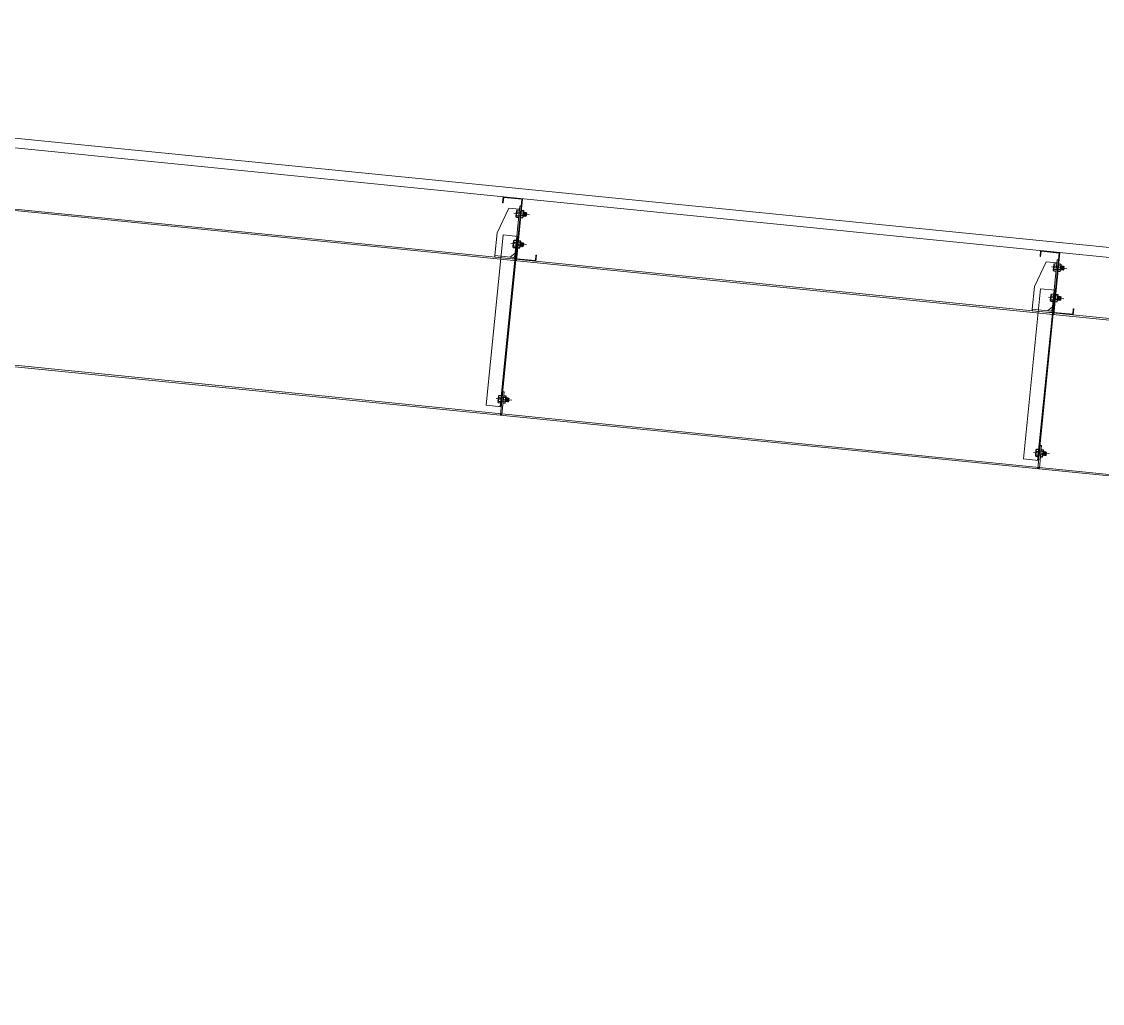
# Model space of a CAD drawing. Header units: millimetres. Extents: x 21 to 390, y 5 to 288.
# Drawn here: x 180.68 to 186.21, y 215.19 to 220.21 of the extents above; entities that cross this region are included whole.
import ezdxf

# ---------------------------------------------------------------- set-up
doc = ezdxf.new("R2010")
doc.units = ezdxf.units.MM
doc.header["$MEASUREMENT"] = 0
doc.layers.get('0').update_dxf_attribs({"linetype": 'CONTINUOUS'})

msp = doc.modelspace()

# ---------------------------------------------------------------- linework, layer by layer
at = {"color": 5, "linetype": 'Continuous', "lineweight": 5}
for p, q in [((174.6777, 220.2138), (214.4723, 216.2343)), ((174.7166, 220.1598), (214.4673, 216.1847))]:
    msp.add_line(p, q, dxfattribs=at)
at = {"color": 7, "linetype": 'Continuous', "lineweight": 5}
for p, q in [((175.1312, 219.8053), (202.0301, 217.1155)), ((183.2105, 218.9896), (183.2423, 219.3072)), ((185.9616, 218.7144), (185.9934, 219.0321)), ((175.8497, 218.9251), (213.3181, 215.1885))]:
    msp.add_line(p, q, dxfattribs=at)
at = {"color": 1, "linetype": 'Continuous', "lineweight": 5}
for p, q in [((175.139, 219.7967), (202.0293, 217.1077)), ((175.8497, 218.9329), (213.3181, 215.1963))]:
    msp.add_line(p, q, dxfattribs=at)
at = {"color": 254, "linetype": 'Continuous', "lineweight": 9, "true_color": 0xdcdcdc}
for p, q in [((183.2781, 219.2254), (183.1984, 219.2334)), ((183.2626, 219.0704), (183.1829, 219.0784)), ((186.0292, 218.9503), (185.9495, 218.9583)), ((186.0137, 218.7953), (185.934, 218.8033)), ((183.1878, 218.2759), (183.1066, 218.2841)), ((185.939, 218.0009), (185.8577, 218.009))]:
    msp.add_line(p, q, dxfattribs=at)
at = {"color": 7, "linetype": 'Continuous', "lineweight": 25}
for p, q in [((183.2099, 219.2181), (183.2127, 219.246)), ((183.2099, 219.2133), (183.2119, 219.2226)), ((183.211, 219.2123), (183.2218, 219.2133)), ((183.2113, 219.2226), (183.2138, 219.2412)), ((183.2119, 219.2194), (183.2445, 219.2226)), ((183.2127, 219.2412), (183.2147, 219.2505)), ((183.2138, 219.238), (183.2463, 219.2412)), ((183.2147, 219.2494), (183.2256, 219.2505)), ((183.2327, 219.2101), (183.2435, 219.2112)), ((183.2364, 219.2472), (183.2472, 219.2483)), ((183.2435, 219.2101), (183.2456, 219.2194)), ((183.2445, 219.2194), (183.2469, 219.238)), ((183.2456, 219.2145), (183.2483, 219.2425)), ((183.246, 219.2191), (183.2469, 219.2192)), ((183.2462, 219.2191), (183.2469, 219.2216)), ((183.2463, 219.238), (183.2483, 219.2472)), ((183.2467, 219.2206), (183.2481, 219.2261)), ((183.2469, 219.2191), (183.2481, 219.2206)), ((183.2471, 219.2188), (183.2502, 219.2306)), ((183.2476, 219.2202), (183.2514, 219.235)), ((183.2478, 219.2361), (183.2489, 219.2371)), ((183.2481, 219.2188), (183.2502, 219.2206)), ((183.2489, 219.2361), (183.2501, 219.2376)), ((183.2489, 219.2185), (183.2535, 219.2361)), ((183.2501, 219.2199), (183.2547, 219.2376)), ((183.2501, 219.2358), (183.2522, 219.2376)), ((183.2502, 219.2188), (183.2514, 219.2202)), ((183.2514, 219.2185), (183.2535, 219.2202)), ((183.2522, 219.2358), (183.2535, 219.2373)), ((183.2522, 219.2181), (183.2568, 219.2358)), ((183.2535, 219.2196), (183.258, 219.2373)), ((183.2535, 219.2355), (183.2555, 219.2373)), ((183.2535, 219.2185), (183.2547, 219.2199)), ((183.2547, 219.2181), (183.2568, 219.2199)), ((183.2555, 219.2355), (183.2567, 219.2369)), ((183.2555, 219.2178), (183.2601, 219.2355)), ((183.2567, 219.2192), (183.2614, 219.2369)), ((183.2567, 219.2351), (183.2588, 219.2369)), ((183.2568, 219.2181), (183.258, 219.2196)), ((183.258, 219.2178), (183.2601, 219.2196)), ((183.2588, 219.2351), (183.26, 219.2366)), ((183.2588, 219.2244), (183.2616, 219.2351)), ((183.26, 219.2296), (183.2619, 219.2366)), ((183.26, 219.2348), (183.2621, 219.2366)), ((183.2601, 219.2178), (183.2614, 219.2192)), ((183.2614, 219.2192), (183.2621, 219.2348)), ((183.2614, 219.2192), (183.2637, 219.2268)), ((183.2621, 219.2268), (183.2637, 219.2348)), ((183.1972, 219.0863), (183.1992, 219.0956)), ((183.1992, 219.0945), (183.2101, 219.0956)), ((183.2209, 219.0923), (183.2318, 219.0934)), ((183.2308, 219.083), (183.2328, 219.0923)), ((183.1944, 219.0632), (183.1972, 219.0911)), ((183.1944, 219.0584), (183.1964, 219.0677)), ((183.1955, 219.0573), (183.2063, 219.0584)), ((183.1958, 219.0677), (183.1983, 219.0863)), ((183.1964, 219.0644), (183.229, 219.0677)), ((183.1983, 219.083), (183.2308, 219.0863)), ((183.2172, 219.0551), (183.228, 219.0562)), ((183.228, 219.0551), (183.23, 219.0644)), ((183.229, 219.0644), (183.2314, 219.083)), ((183.23, 219.0596), (183.2328, 219.0875)), ((183.2305, 219.0642), (183.2314, 219.0643)), ((183.2307, 219.0642), (183.2314, 219.0667)), ((183.2312, 219.0656), (183.2326, 219.0712)), ((183.2314, 219.0642), (183.2326, 219.0656)), ((183.2316, 219.0638), (183.2347, 219.0756)), ((183.2321, 219.0653), (183.236, 219.0801)), ((183.2323, 219.0812), (183.2334, 219.0821)), ((183.2326, 219.0638), (183.2347, 219.0656)), ((183.2334, 219.0812), (183.2346, 219.0826)), ((183.2334, 219.0635), (183.238, 219.0812)), ((183.2346, 219.0649), (183.2392, 219.0826)), ((183.2346, 219.0808), (183.2367, 219.0826)), ((183.2347, 219.0638), (183.236, 219.0653)), ((183.236, 219.0635), (183.238, 219.0653)), ((183.2367, 219.0808), (183.238, 219.0823)), ((183.2367, 219.0632), (183.2413, 219.0808)), ((183.238, 219.0646), (183.2425, 219.0823)), ((183.238, 219.0805), (183.24, 219.0823)), ((183.238, 219.0635), (183.2392, 219.0649)), ((183.2392, 219.0632), (183.2413, 219.0649)), ((183.24, 219.0805), (183.2412, 219.082)), ((183.24, 219.0629), (183.2446, 219.0805)), ((183.2412, 219.0643), (183.2459, 219.082)), ((183.2412, 219.0802), (183.2433, 219.082)), ((183.2413, 219.0632), (183.2425, 219.0646)), ((183.2425, 219.0629), (183.2446, 219.0646)), ((183.2433, 219.0802), (183.2446, 219.0816)), ((183.2433, 219.0695), (183.2461, 219.0802)), ((183.2446, 219.0747), (183.2464, 219.0816)), ((183.2446, 219.0799), (183.2466, 219.0816)), ((183.2446, 219.0629), (183.2459, 219.0643)), ((183.2459, 219.0643), (183.2466, 219.0799)), ((183.2459, 219.0643), (183.2482, 219.0719)), ((183.2466, 219.0719), (183.2482, 219.0799)), ((185.961, 218.943), (185.9638, 218.9709)), ((185.961, 218.9382), (185.963, 218.9475)), ((185.9621, 218.9371), (185.973, 218.9382)), ((185.9624, 218.9475), (185.9649, 218.9661)), ((185.963, 218.9442), (185.9956, 218.9475)), ((185.9638, 218.9661), (185.9658, 218.9754)), ((185.9649, 218.9628), (185.9974, 218.9661)), ((185.9658, 218.9743), (185.9767, 218.9754)), ((185.9838, 218.935), (185.9946, 218.936)), ((185.9875, 218.9722), (185.9983, 218.9732)), ((185.9946, 218.935), (185.9967, 218.9442)), ((185.9956, 218.9442), (185.998, 218.9628)), ((185.9967, 218.9395), (185.9994, 218.9674)), ((185.9971, 218.944), (185.998, 218.9441)), ((185.9973, 218.944), (185.998, 218.9465)), ((185.9974, 218.9628), (185.9994, 218.9722)), ((185.9978, 218.9454), (185.9992, 218.951)), ((185.998, 218.944), (185.9992, 218.9454)), ((185.9982, 218.9437), (186.0013, 218.9555)), ((185.9987, 218.9451), (186.0025, 218.9599)), ((185.9989, 218.961), (186, 218.962)), ((185.9992, 218.9437), (186.0013, 218.9454)), ((186, 218.961), (186.0012, 218.9625)), ((186, 218.9434), (186.0046, 218.961)), ((186.0012, 218.9448), (186.0059, 218.9625)), ((186.0012, 218.9607), (186.0033, 218.9625)), ((186.0013, 218.9437), (186.0025, 218.9451)), ((186.0025, 218.9434), (186.0046, 218.9451)), ((186.0033, 218.9607), (186.0046, 218.9621)), ((186.0033, 218.943), (186.0079, 218.9607)), ((186.0046, 218.9445), (186.0091, 218.9621)), ((186.0046, 218.9604), (186.0066, 218.9621)), ((186.0046, 218.9434), (186.0059, 218.9448)), ((186.0059, 218.943), (186.0079, 218.9448)), ((186.0066, 218.9604), (186.0079, 218.9618)), ((186.0066, 218.9427), (186.0112, 218.9604)), ((186.0079, 218.9441), (186.0125, 218.9618)), ((186.0079, 218.9601), (186.0099, 218.9618)), ((186.0079, 218.943), (186.0091, 218.9445)), ((186.0091, 218.9427), (186.0112, 218.9445)), ((186.0099, 218.9601), (186.0111, 218.9615)), ((186.0099, 218.9493), (186.0127, 218.9601)), ((186.0111, 218.9545), (186.013, 218.9615)), ((186.0111, 218.9597), (186.0132, 218.9615)), ((186.0112, 218.9427), (186.0125, 218.9441)), ((186.0125, 218.9441), (186.0132, 218.9597)), ((186.0125, 218.9441), (186.0148, 218.9517)), ((186.0132, 218.9517), (186.0148, 218.9597)), ((185.9455, 218.7881), (185.9483, 218.8159)), ((185.9483, 218.8111), (185.9503, 218.8205)), ((185.9503, 218.8194), (185.9612, 218.8205)), ((185.972, 218.8172), (185.9829, 218.8183)), ((185.9819, 218.8079), (185.9839, 218.8172)), ((185.9455, 218.7833), (185.9475, 218.7926)), ((185.9466, 218.7822), (185.9574, 218.7833)), ((185.9469, 218.7926), (185.9494, 218.8111)), ((185.9475, 218.7893), (185.9801, 218.7926)), ((185.9494, 218.8079), (185.9819, 218.8111)), ((185.9683, 218.78), (185.9791, 218.7811)), ((185.9791, 218.78), (185.9811, 218.7893)), ((185.9801, 218.7893), (185.9825, 218.8079)), ((185.9811, 218.7845), (185.9839, 218.8124)), ((185.9816, 218.7891), (185.9825, 218.7892)), ((185.9818, 218.7891), (185.9825, 218.7916)), ((185.9823, 218.7905), (185.9837, 218.796)), ((185.9825, 218.7891), (185.9837, 218.7905)), ((185.9827, 218.7887), (185.9858, 218.8005)), ((185.9832, 218.7902), (185.9871, 218.805)), ((185.9834, 218.8061), (185.9845, 218.807)), ((185.9837, 218.7887), (185.9858, 218.7905)), ((185.9845, 218.8061), (185.9857, 218.8075)), ((185.9845, 218.7884), (185.9891, 218.8061)), ((185.9857, 218.7898), (185.9903, 218.8075)), ((185.9857, 218.8057), (185.9878, 218.8075)), ((185.9858, 218.7887), (185.9871, 218.7902)), ((185.9871, 218.7884), (185.9891, 218.7902)), ((185.9878, 218.8057), (185.9891, 218.8072)), ((185.9878, 218.7881), (185.9924, 218.8057)), ((185.9891, 218.7895), (185.9936, 218.8072)), ((185.9891, 218.8054), (185.9911, 218.8072)), ((185.9891, 218.7884), (185.9903, 218.7898)), ((185.9903, 218.7881), (185.9924, 218.7898)), ((185.9911, 218.8054), (185.9924, 218.8068)), ((185.9911, 218.7877), (185.9957, 218.8054)), ((185.9924, 218.7892), (185.997, 218.8068)), ((185.9924, 218.8051), (185.9944, 218.8068)), ((185.9924, 218.7881), (185.9936, 218.7895)), ((185.9936, 218.7877), (185.9957, 218.7895)), ((185.9944, 218.8051), (185.9957, 218.8065)), ((185.9944, 218.7944), (185.9972, 218.8051)), ((185.9957, 218.7996), (185.9975, 218.8065)), ((185.9957, 218.8048), (185.9977, 218.8065)), ((185.9957, 218.7877), (185.997, 218.7892)), ((185.997, 218.7892), (185.9977, 218.8048)), ((185.997, 218.7892), (185.9993, 218.7968)), ((185.9977, 218.7968), (185.9993, 218.8048)), ((183.1181, 218.2688), (183.1209, 218.2967)), ((183.1181, 218.264), (183.1201, 218.2733)), ((183.1192, 218.263), (183.1301, 218.264)), ((183.1195, 218.2733), (183.122, 218.2919)), ((183.1201, 218.2699), (183.1543, 218.2733)), ((183.1209, 218.2919), (183.1229, 218.3012)), ((183.122, 218.2885), (183.1561, 218.2919)), ((183.1229, 218.3001), (183.1338, 218.3012)), ((183.1425, 218.2606), (183.1533, 218.2617)), ((183.1462, 218.2978), (183.157, 218.2989)), ((183.1533, 218.2606), (183.1553, 218.2699)), ((183.1543, 218.2699), (183.1567, 218.2885)), ((183.1553, 218.2651), (183.1581, 218.293)), ((183.1558, 218.2697), (183.1567, 218.2698)), ((183.156, 218.2697), (183.1567, 218.2722)), ((183.1561, 218.2885), (183.1581, 218.2978)), ((183.1565, 218.2711), (183.1579, 218.2767)), ((183.1567, 218.2697), (183.1579, 218.2711)), ((183.1569, 218.2694), (183.16, 218.2811)), ((183.1574, 218.2708), (183.1612, 218.2856)), ((183.1576, 218.2867), (183.1587, 218.2877)), ((183.1579, 218.2694), (183.16, 218.2711)), ((183.1587, 218.2867), (183.1599, 218.2881)), ((183.1587, 218.269), (183.1633, 218.2867)), ((183.1599, 218.2704), (183.1645, 218.2881)), ((183.1599, 218.2864), (183.162, 218.2881)), ((183.16, 218.2694), (183.1612, 218.2708)), ((183.1612, 218.269), (183.1633, 218.2708)), ((183.162, 218.2864), (183.1632, 218.2878)), ((183.162, 218.2687), (183.1666, 218.2864)), ((183.1632, 218.2701), (183.1678, 218.2878)), ((183.1632, 218.286), (183.1653, 218.2878)), ((183.1633, 218.269), (183.1645, 218.2704)), ((183.1645, 218.2687), (183.1666, 218.2704)), ((183.1653, 218.286), (183.1665, 218.2875)), ((183.1653, 218.2684), (183.1699, 218.286)), ((183.1665, 218.2698), (183.1711, 218.2875)), ((183.1665, 218.2857), (183.1686, 218.2875)), ((183.1666, 218.2687), (183.1678, 218.2701)), ((183.1678, 218.2684), (183.1699, 218.2701)), ((183.1686, 218.2857), (183.1698, 218.2871)), ((183.1686, 218.275), (183.1714, 218.2857)), ((183.1698, 218.2802), (183.1716, 218.2871)), ((183.1698, 218.2854), (183.1719, 218.2871)), ((183.1699, 218.2684), (183.1711, 218.2698)), ((183.1711, 218.2698), (183.1719, 218.2854)), ((183.1711, 218.2698), (183.1735, 218.2774)), ((183.1719, 218.2774), (183.1735, 218.2854)), ((185.8692, 217.9937), (185.872, 218.0216)), ((185.8692, 217.9889), (185.8712, 217.9982)), ((185.8703, 217.9878), (185.8812, 217.9889)), ((185.8706, 217.9982), (185.8731, 218.0168)), ((185.8712, 217.9948), (185.9054, 217.9982)), ((185.872, 218.0168), (185.874, 218.0261)), ((185.8731, 218.0134), (185.9072, 218.0168)), ((185.874, 218.025), (185.8849, 218.0261)), ((185.8936, 217.9855), (185.9044, 217.9866)), ((185.8973, 218.0227), (185.9081, 218.0238)), ((185.9044, 217.9855), (185.9064, 217.9948)), ((185.9054, 217.9948), (185.9078, 218.0134)), ((185.9064, 217.99), (185.9092, 218.0179)), ((185.9069, 217.9946), (185.9078, 217.9946)), ((185.9071, 217.9946), (185.9078, 217.9971)), ((185.9072, 218.0134), (185.9092, 218.0227)), ((185.9076, 217.996), (185.909, 218.0016)), ((185.9078, 217.9946), (185.909, 217.996)), ((185.908, 217.9942), (185.9111, 218.006)), ((185.9085, 217.9957), (185.9123, 218.0105)), ((185.9087, 218.0116), (185.9098, 218.0125)), ((185.909, 217.9942), (185.9111, 217.996)), ((185.9098, 218.0116), (185.911, 218.013)), ((185.9098, 217.9939), (185.9144, 218.0116)), ((185.911, 217.9954), (185.9156, 218.013)), ((185.911, 218.0113), (185.9131, 218.013)), ((185.9111, 217.9942), (185.9123, 217.9957)), ((185.9123, 217.9939), (185.9144, 217.9957)), ((185.9131, 218.0113), (185.9143, 218.0127)), ((185.9131, 217.9936), (185.9177, 218.0113)), ((185.9143, 217.995), (185.9189, 218.0127)), ((185.9143, 218.0109), (185.9164, 218.0127)), ((185.9144, 217.9939), (185.9156, 217.9954)), ((185.9156, 217.9936), (185.9177, 217.9954)), ((185.9164, 218.0109), (185.9176, 218.0124)), ((185.9164, 217.9932), (185.921, 218.0109)), ((185.9176, 217.9947), (185.9222, 218.0124)), ((185.9176, 218.0106), (185.9197, 218.0124)), ((185.9177, 217.9936), (185.9189, 217.995)), ((185.9189, 217.9932), (185.921, 217.995)), ((185.9197, 218.0106), (185.921, 218.012)), ((185.9197, 217.9999), (185.9225, 218.0106)), ((185.921, 218.0051), (185.9227, 218.012)), ((185.921, 218.0103), (185.923, 218.012)), ((185.921, 217.9932), (185.9222, 217.9947)), ((185.9222, 217.9947), (185.923, 218.0103)), ((185.9222, 217.9947), (185.9246, 218.0023)), ((185.923, 218.0023), (185.9246, 218.0103))]:
    msp.add_line(p, q, dxfattribs=at)
at = {"color": 11, "linetype": 'Continuous', "lineweight": 15}
for p, q in [((183.1424, 219.1216), (183.0552, 218.2501)), ((183.2152, 219.1143), (183.128, 218.2428)), ((183.2198, 219.1138), (183.1327, 218.2423)), ((183.2198, 219.1138), (183.1424, 219.1216)), ((185.8935, 218.8465), (185.8063, 217.975)), ((185.9663, 218.8392), (185.8791, 217.9677)), ((185.9709, 218.8387), (185.8838, 217.9672)), ((185.9709, 218.8387), (185.8935, 218.8465)), ((183.1327, 218.2423), (183.0552, 218.2501)), ((185.8838, 217.9672), (185.8063, 217.975))]:
    msp.add_line(p, q, dxfattribs=at)
at = {"color": 1, "linetype": 'Continuous', "lineweight": 15}
for points in [[(183.1431, 219.2858), (183.1459, 219.3137), (183.2389, 219.3044), (183.2082, 218.9976), (183.3105, 218.9874), (183.3136, 219.0184), (183.3105, 219.0187), (183.3077, 218.9908), (183.2116, 219.0004), (183.2423, 219.3072), (183.1431, 219.3171), (183.14, 219.2862)], [(185.8942, 219.0107), (185.897, 219.0386), (185.99, 219.0293), (185.9593, 218.7225), (186.0616, 218.7123), (186.0647, 218.7433), (186.0616, 218.7436), (186.0588, 218.7157), (185.9627, 218.7253), (185.9934, 219.0321), (185.8942, 219.042), (185.8911, 219.011)]]:
    msp.add_lwpolyline(points, close=True, dxfattribs=at)
at = {"color": 2, "linetype": 'Continuous', "lineweight": 15}
for points in [[(183.2353, 219.2688), (183.2098, 219.0131), (183.2041, 219.0026), (183.1927, 218.9992), (183.0997, 219.0085), (183.1005, 219.0162), (183.1935, 219.0069), (183.1992, 219.0086), (183.202, 219.0139), (183.2276, 219.2696)], [(183.1122, 219.1324), (183.1718, 219.2595), (183.226, 219.2541), (183.2036, 219.0294), (183.178, 219.0085), (183.1005, 219.0162)], [(185.9865, 218.9937), (185.9609, 218.738), (185.9552, 218.7275), (185.9438, 218.7241), (185.8508, 218.7334), (185.8516, 218.7411), (185.9446, 218.7318), (185.9503, 218.7335), (185.9531, 218.7388), (185.9787, 218.9944)], [(185.8633, 218.8573), (185.9229, 218.9844), (185.9771, 218.979), (185.9547, 218.7543), (185.9291, 218.7334), (185.8516, 218.7411)]]:
    msp.add_lwpolyline(points, close=True, dxfattribs=at)
at = {"color": 7, "linetype": 'Continuous', "lineweight": 5}
for points in [[(183.1482, 218.3191), (183.1366, 218.2028), (183.1288, 218.2036), (183.1405, 218.3198)], [(185.8993, 218.0439), (185.8877, 217.9277), (185.8799, 217.9285), (185.8916, 218.0447)]]:
    msp.add_lwpolyline(points, close=True, dxfattribs=at)

doc.saveas('drawing.dxf')
